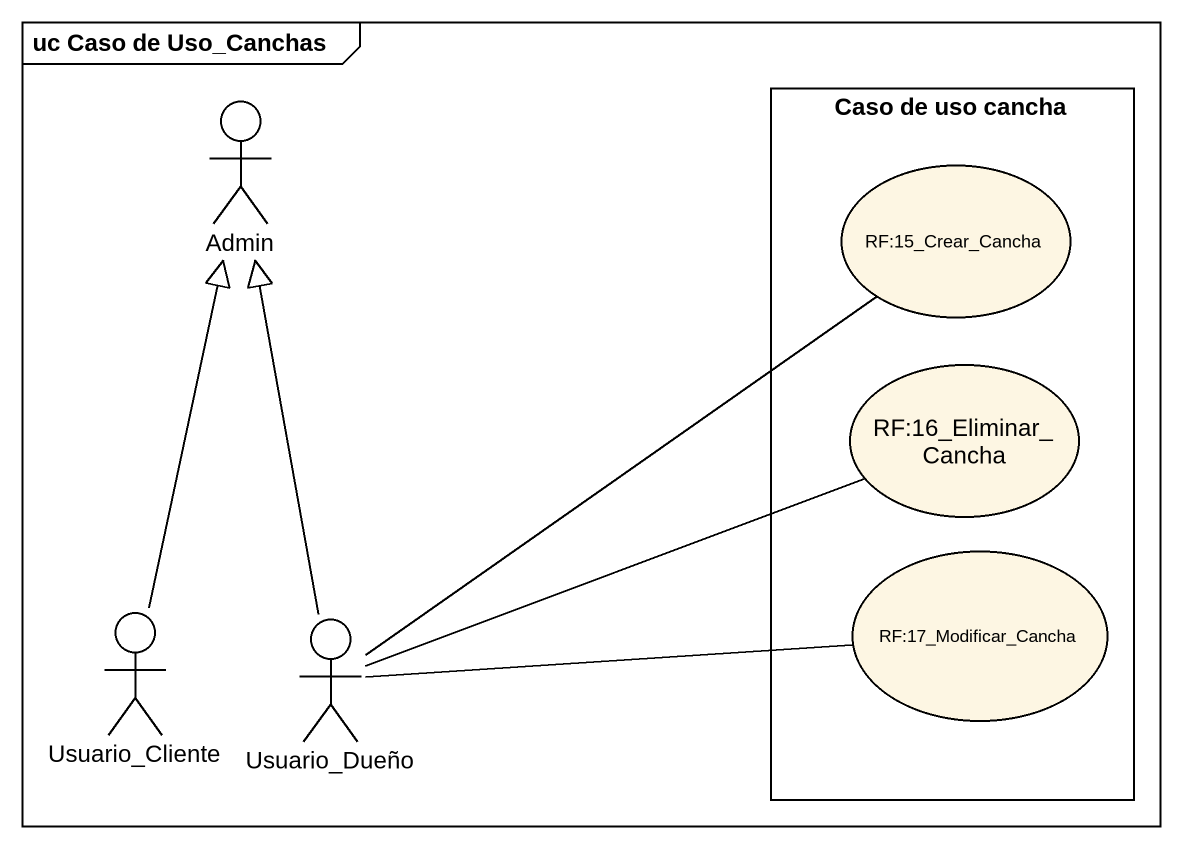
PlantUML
@startuml
mainframe uc Caso de Uso_Canchas
actor Admin
rectangle "Caso de uso cancha" as Caso_de_uso_cancha {
  usecase "RF:15_Crear_Cancha" as RF_15_Crear_Cancha
  usecase "RF:16_Eliminar_Cancha" as RF_16_Eliminar_Cancha
  usecase "RF:17_Modificar_Cancha" as RF_17_Modificar_Cancha
}
actor Usuario_Cliente
actor Usuario_Dueño
Usuario_Cliente -up-|> Admin
Usuario_Dueño -up-|> Admin
Usuario_Dueño -up- RF_15_Crear_Cancha
Usuario_Dueño -right- RF_16_Eliminar_Cancha
Usuario_Dueño -right- RF_17_Modificar_Cancha
@enduml
